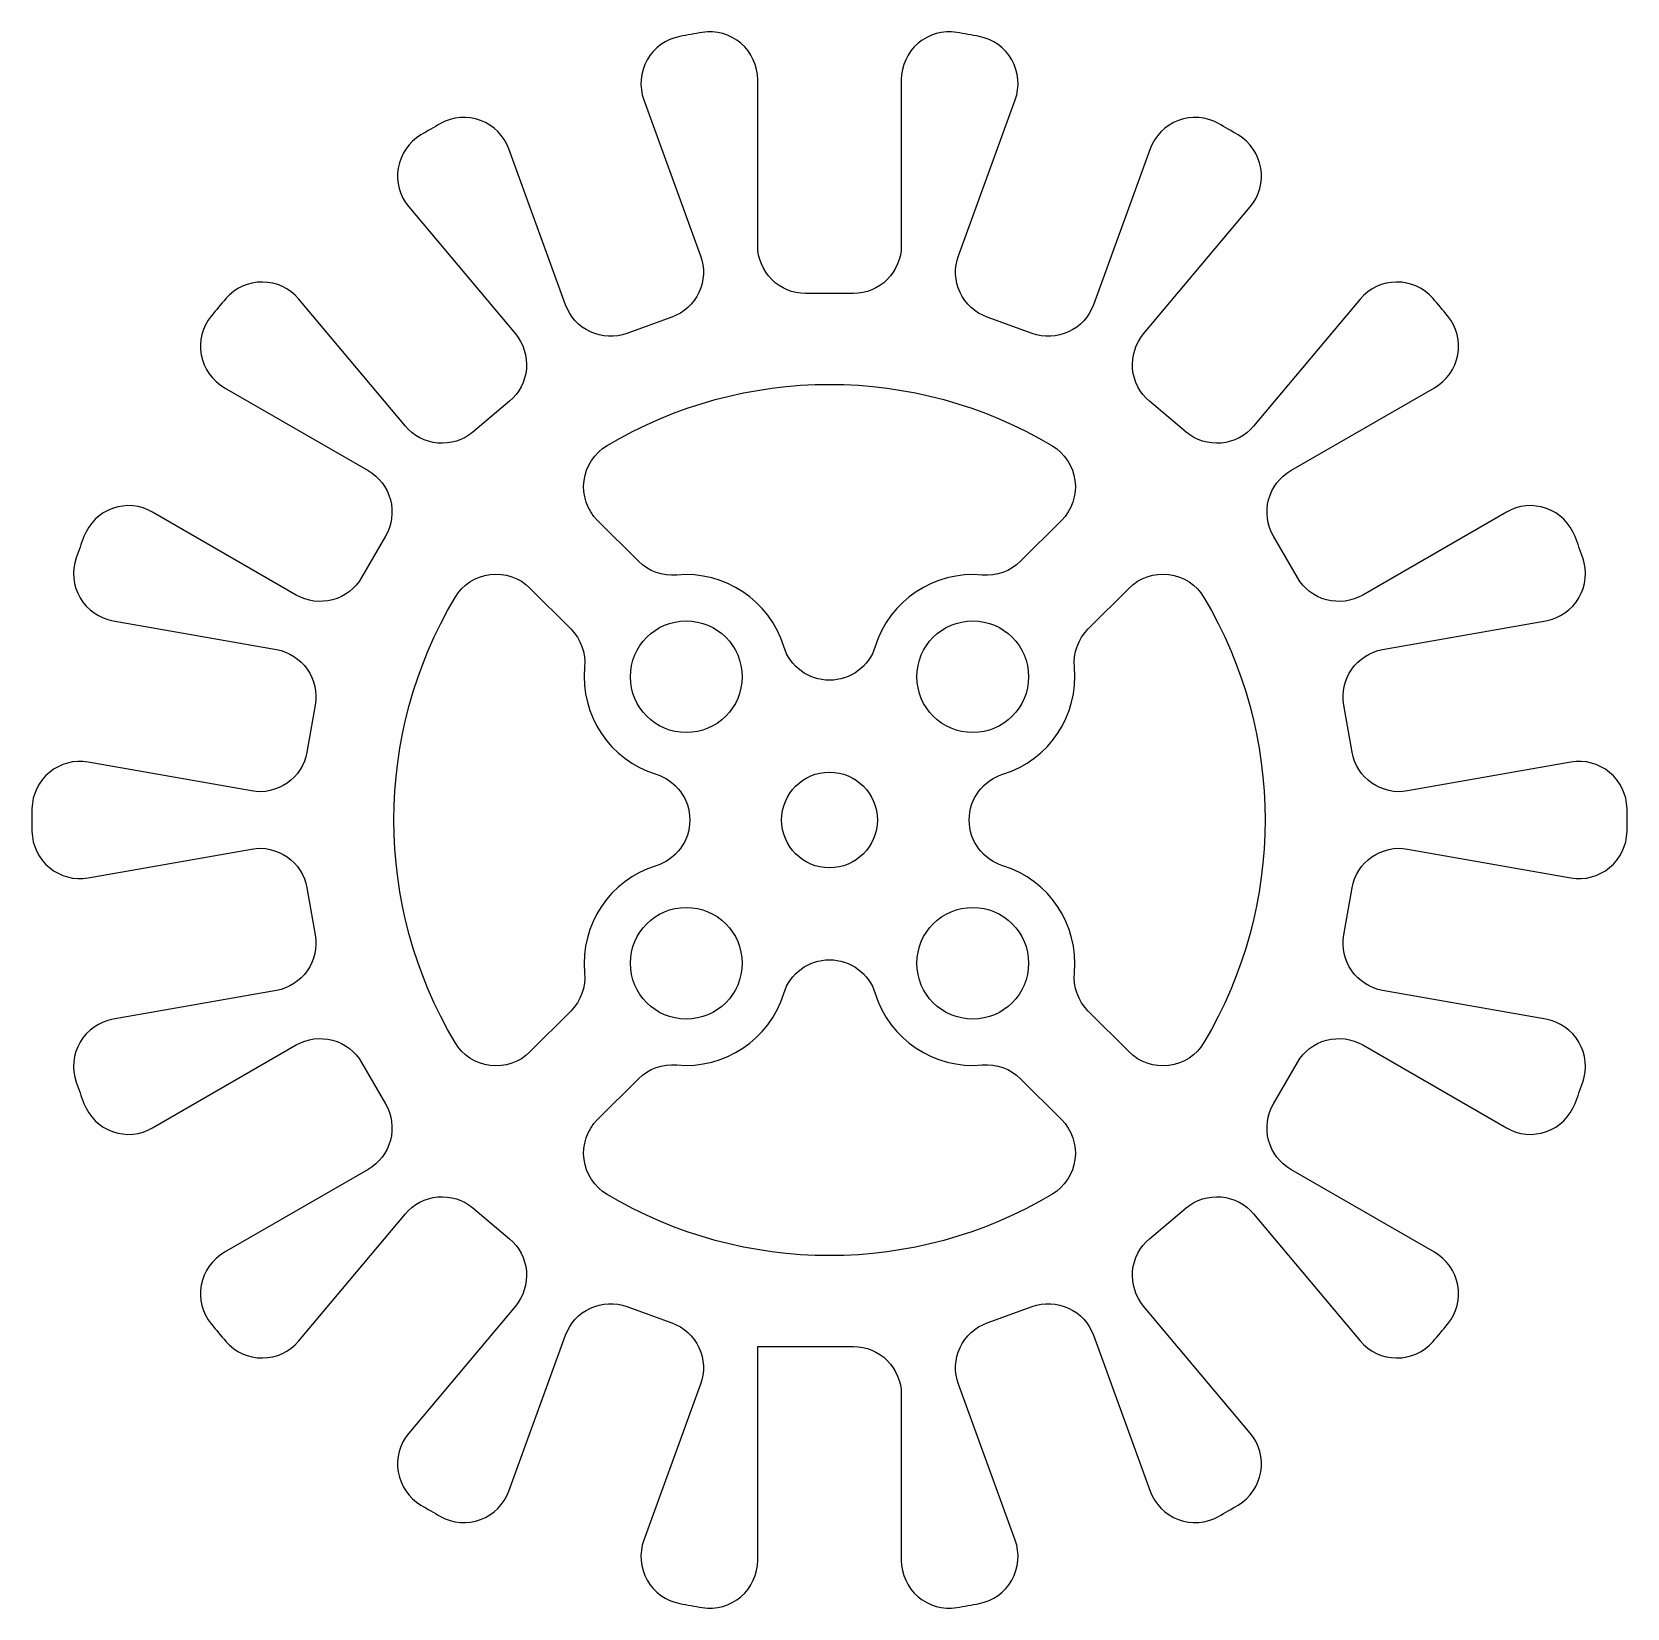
# Model space of a CAD drawing. Header units: millimetres. Extents: x -25 to 25, y -24.7 to 24.7.
import ezdxf

# ---------------------------------------------------------------- set-up
doc = ezdxf.new("R2010")
doc.units = ezdxf.units.MM
doc.layers.get('0').update_dxf_attribs({"linetype": 'CONTINUOUS'})

msp = doc.modelspace()

# ---------------------------------------------------------------- linework, layer by layer
for points in [[(18.966, 13.548, 0.461971), (19.379, 15.795, 0.007137), (18.92, 16.341, 0.461971), (16.636, 16.325), (13.294, 12.343, -0.414214), (11.181, 12.158), (10.031, 13.122, -0.414214), (9.847, 15.235), (13.188, 19.218, 0.461971), (12.808, 21.47, 0.007137), (12.19, 21.827, 0.461971), (10.049, 21.03), (8.271, 16.145, -0.414214), (6.348, 15.248), (4.939, 15.761, -0.414214), (4.042, 17.684), (5.82, 22.569, 0.461971), (4.692, 24.556, 0.007137), (3.989, 24.68, 0.461971), (2.25, 23.199), (2.25, 18, -0.414214), (0.75, 16.5), (-0.75, 16.5, -0.414214), (-2.25, 18), (-2.25, 23.199, 0.461971), (-3.989, 24.68, 0.007137), (-4.692, 24.556, 0.461971), (-5.82, 22.569), (-4.042, 17.684, -0.414214), (-4.939, 15.761), (-6.348, 15.248, -0.414214), (-8.271, 16.145), (-10.049, 21.03, 0.461971), (-12.19, 21.827, 0.007137), (-12.808, 21.47, 0.461971), (-13.188, 19.218), (-9.847, 15.235, -0.414214), (-10.031, 13.122), (-11.181, 12.158, -0.414214), (-13.294, 12.343), (-16.636, 16.325, 0.461971), (-18.92, 16.341, 0.007137), (-19.379, 15.795, 0.461971), (-18.966, 13.548), (-14.463, 10.949, -0.414214), (-13.914, 8.9), (-14.664, 7.6, -0.414214), (-16.713, 7.051), (-21.216, 9.651, 0.461971), (-23.368, 8.885, 0.007137), (-23.612, 8.214, 0.461971), (-22.456, 6.244), (-17.336, 5.341, -0.414214), (-16.119, 3.604), (-16.38, 2.127, -0.414214), (-18.117, 0.91), (-23.237, 1.813, 0.461971), (-24.997, 0.357, 0.007137), (-24.997, -0.357, 0.461971), (-23.237, -1.813), (-18.117, -0.91, -0.414214), (-16.38, -2.127), (-16.119, -3.604, -0.414214), (-17.336, -5.341), (-22.456, -6.244, 0.461971), (-23.612, -8.214, 0.007137), (-23.368, -8.885, 0.461971), (-21.216, -9.651), (-16.713, -7.051, -0.414214), (-14.664, -7.6), (-13.914, -8.9, -0.414214), (-14.463, -10.949), (-18.966, -13.548, 0.461971), (-19.379, -15.795, 0.007137), (-18.92, -16.341, 0.461971), (-16.636, -16.325), (-13.294, -12.343, -0.414214), (-11.181, -12.158), (-10.031, -13.122, -0.414214), (-9.847, -15.235), (-13.188, -19.218, 0.461971), (-12.808, -21.47, 0.007137), (-12.19, -21.827, 0.461971), (-10.049, -21.03), (-8.271, -16.145, -0.414214), (-6.348, -15.248), (-4.939, -15.761, -0.414214), (-4.042, -17.684), (-5.82, -22.569, 0.461971), (-4.692, -24.556, 0.007137), (-3.989, -24.68, 0.461971), (-2.25, -23.199), (-2.25, -16.5), (0.75, -16.5, -0.414214), (2.25, -18), (2.25, -23.199, 0.461971), (3.989, -24.68, 0.007137), (4.692, -24.556, 0.461971), (5.82, -22.569), (4.042, -17.684, -0.414214), (4.939, -15.761), (6.348, -15.248, -0.414214), (8.271, -16.145), (10.049, -21.03, 0.461971), (12.19, -21.827, 0.007137), (12.808, -21.47, 0.461971), (13.188, -19.218), (9.847, -15.235, -0.414214), (10.031, -13.122), (11.181, -12.158, -0.414214), (13.294, -12.343), (16.636, -16.325, 0.461971), (18.92, -16.341, 0.007137), (19.379, -15.795, 0.461971), (18.966, -13.548), (14.463, -10.949, -0.414214), (13.914, -8.9), (14.664, -7.6, -0.414214), (16.713, -7.051), (21.216, -9.651, 0.461971), (23.368, -8.885, 0.007137), (23.612, -8.214, 0.461971), (22.456, -6.244), (17.336, -5.341, -0.414214), (16.119, -3.604), (16.38, -2.127, -0.414214), (18.117, -0.91), (23.237, -1.813, 0.461971), (24.997, -0.357, 0.007137), (24.997, 0.357, 0.461971), (23.237, 1.813), (18.117, 0.91, -0.414214), (16.38, 2.127), (16.119, 3.604, -0.414214), (17.336, 5.341), (22.456, 6.244, 0.461971), (23.612, 8.214, 0.007137), (23.368, 8.885, 0.461971), (21.216, 9.651), (16.713, 7.051, -0.414214), (14.664, 7.6), (13.914, 8.9, -0.414214), (14.463, 10.949)], [(4.788, 7.676, 0.354846), (1.433, 5.436, -0.737441), (-1.433, 5.436, 0.354846), (-4.788, 7.676, -0.223229), (-5.988, 8.109), (-7.267, 9.388, -0.489309), (-6.972, 11.738, -0.274585), (6.972, 11.738, -0.489309), (7.267, 9.388), (5.988, 8.109, -0.223229)], [(-7.676, 4.788, 0.354846), (-5.436, 1.433, -0.737441), (-5.436, -1.433, 0.354846), (-7.676, -4.788, -0.223229), (-8.109, -5.988), (-9.388, -7.267, -0.489309), (-11.738, -6.972, -0.274585), (-11.738, 6.972, -0.489309), (-9.388, 7.267), (-8.109, 5.988, -0.223229)], [(9.388, -7.267), (8.109, -5.988, -0.223229), (7.676, -4.788, 0.354846), (5.436, -1.433, -0.737441), (5.436, 1.433, 0.354846), (7.676, 4.788, -0.223229), (8.109, 5.988), (9.388, 7.267, -0.489309), (11.738, 6.972, -0.274585), (11.738, -6.972, -0.489309)], [(-4.788, -7.676, 0.354846), (-1.433, -5.436, -0.737441), (1.433, -5.436, 0.354846), (4.788, -7.676, -0.223229), (5.988, -8.109), (7.267, -9.388, -0.489309), (6.972, -11.738, -0.274585), (-6.972, -11.738, -0.489309), (-7.267, -9.388), (-5.988, -8.109, -0.223229)]]:
    msp.add_lwpolyline(points, format="xyb", close=True)
for centre, radius in [((-4.49, 4.49), 1.75), ((4.49, 4.49), 1.75), ((0, 0), 1.5), ((-4.49, -4.49), 1.75), ((4.49, -4.49), 1.75)]:
    msp.add_circle(centre, radius)

doc.saveas('drawing.dxf')
